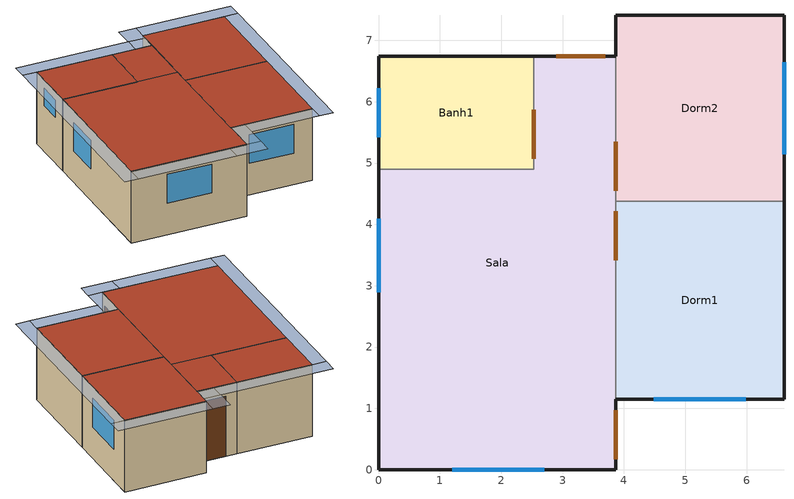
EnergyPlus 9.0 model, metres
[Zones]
Dorm1
 floor othersideconditionsmodel (Piso_concreto): 3.87,4.38 6.61,4.38 6.61,1.15 3.87,1.15 z0
 wall outside (Parede_REF): 3.87,1.15 6.61,1.15 6.61,4.38 z0:2.5
 wall to Sala (Parede_REF): 3.87,4.38 3.87,1.15 z0:2.5
 wall to Dorm2 (Parede_REF): 6.61,4.38 3.87,4.38 z0:2.5
 window (Vid87): 4.49,1.15 5.99,1.15 z1.1:2.1
 door inside (Porta_3_cm): 3.87,4.21 3.87,3.42 z0:2.1
 roof outside (Cobertura_REF): 3.87,1.15 6.61,1.15 6.61,4.38 3.87,4.38 z2.5
Dorm2
 floor othersideconditionsmodel (Piso_concreto): 3.87,7.41 6.61,7.41 6.61,4.38 3.87,4.38 z0
 wall outside (Parede_REF): 6.61,4.38 6.61,7.41 3.87,7.41 3.87,6.74 z0:2.5
 wall to Sala (Parede_REF): 3.87,6.74 3.87,4.38 z0:2.5
 window (Vid87): 6.61,5.14 6.61,6.64 z1.1:2.1
 door inside (Porta_3_cm): 3.87,5.35 3.87,4.55 z0:2.1
 roof outside (Cobertura_REF): 3.87,4.38 6.61,4.38 6.61,7.41 3.87,7.41 z2.5
Sala
 floor othersideconditionsmodel (Piso_concreto): 2.53,6.74 3.87,6.74 3.87,0 0,0 0,4.9 2.53,4.9 z0
 wall outside (Parede_REF): 0,4.9 0,0 3.87,0 3.87,1.15 / 3.87,6.74 2.53,6.74 z0:2.5
 wall to Banh1 (Parede_REF): 2.53,6.74 2.53,4.9 0,4.9 z0:2.5
 window (Vid87): 0,4.09 0,2.89 / 1.2,0 2.7,0 z1.1:2.1
 door (Porta_3_cm): 3.87,0.17 3.87,0.97 / 3.7,6.74 2.9,6.74 z0:2.1
 door inside (Porta_3_cm): 2.53,5.87 2.53,5.07 z0:2.1
 roof outside (Cobertura_REF): 0,0 3.87,0 3.87,4.9 0,4.9 z2.5; 2.53,4.9 3.87,4.9 3.87,6.74 2.53,6.74 z2.5
Banh1
 floor othersideconditionsmodel (Piso_concreto): 0,6.74 2.53,6.74 2.53,4.9 0,4.9 z0
 wall outside (Parede_REF): 2.53,6.74 0,6.74 0,4.9 z0:2.5
 window (Vid87): 0,6.22 0,5.42 z1.6:2.2
 roof outside (Cobertura_REF): 0,4.9 2.53,4.9 2.53,6.74 0,6.74 z2.5
shading: 3.87,0 4.33,0 4.33,1.15 3.87,1.15 z2.5; 4.33,0.65 6.61,0.65 6.61,1.15 4.33,1.15 z2.5; 3.31,-0.5 4.33,-0.5 4.33,0 3.31,0 z2.5; 3.31,0 0,0 0,-0.5 3.31,-0.5 z2.5; 0,6.74 -0.46,6.74 -0.46,-0.5 0,-0.5 z2.5; 3.31,7.24 -0.46,7.24 -0.46,6.74 3.31,6.74 z2.5; 3.31,6.74 3.87,6.74 3.87,7.24 3.31,7.24 z2.5; 3.31,7.24 3.87,7.24 3.87,7.91 3.31,7.91 z2.5; 3.87,7.41 7.07,7.41 7.07,7.91 3.87,7.91 z2.5; 6.61,0.65 7.07,0.65 7.07,7.41 6.61,7.41 z2.5
[Building]
UNI: North Axis {deg}=0; Terrain=City; Loads Convergence Tolerance Value=0.04; Temperature Convergence Tolerance Value {deltaC}=0.4; Solar Distribution=FullExteriorWithReflections; Maximum Number of Warmup Days=25; Minimum Number of Warmup Days=6
[SizingPeriod:WeatherFileDays]
ano: Begin Month=1; Begin Day of Month=1; End Month=12; End Day of Month=31; Day of Week for Start Day=Monday; Use Weather File Daylight Saving Period=No; Use Weather File Rain and Snow Indicators=No
[Site:GroundTemperature:Undisturbed:FiniteDifference]
FiniteDiff: 1.5, 1250, 1500, 30, 50, 0.4
[Site:GroundDomain:Slab]
GroundDomain: 10, 1, 5, 1.5, 1250, 1500, 30, 50, Site:GroundTemperature:Undisturbed:FiniteDifference, FiniteDiff, 0.4, GroundCoupledOSCM, OnGrade, No, Full, No, Timestep, 1.6, 6
[Material] Thermal Absorptance=0.9; Solar Absorptance=0.5; Visible Absorptance=0.5
Name | Roughness | Thickness {m} | Conductivity {W/m-K} | Density {kg/m3} | Specific Heat {J/kg-K}
fibrocimento telha | Rough | 0.008 | 0.65 | 1700 | 840
Concreto Piso | Rough | 0.07 | 1.75 | 2200 | 1000
Piso ceramico | Smooth | 0.0075 | 1.05 | 2000 | 920
PortaMadInt3cm | MediumSmooth | 0.03 | 0.15 | 650 | 2300
Forro Madeira | Smooth | 0.01 | 0.1 | 400 | 2300
Tijolo_macico | Rough | 0.1 | 1.05 | 1800 | 920
[Material:AirGap]
Camara_ar_atico_telhado: Thermal Resistance {m2-K/W}=0.21
[WindowMaterial:SimpleGlazingSystem]
VidFS0.87: U-Factor {W/m2-K}=5.7; Solar Heat Gain Coefficient=0.87
[Construction]
Porta_3_cm: PortaMadInt3cm
Vid87: VidFS0.87
Piso_concreto: Concreto Piso, Piso ceramico
Cobertura_REF: fibrocimento telha, Camara_ar_atico_telhado, Forro Madeira
Parede_REF: Tijolo_macico
[Zone] Multiplier=1
Sala; Dorm1; Dorm2; Banh1
[SurfaceProperty:OtherSideConditionsModel]
GroundCoupledOSCM: Type of Modeling=GroundCoupledSurface
[People] Number of People Calculation Method=People; Fraction Radiant=0.3
Name | Zone or ZoneList | Number of People Schedule | Number of People | Activity Level Schedule
Dormitorio1 | Dorm1 | OcupDorm1 | 2 | AtivDorm
Dormitorio2 | Dorm2 | OcupDorm2 | 2 | AtivDorm
Sala1 | Sala | OcupSala | 4 | AtivSala
[Lights] Design Level Calculation Method=Watts/Area; Watts per Zone Floor Area {W/m2}=5; Return Air Fraction=0; Fraction Radiant=0.32; Fraction Visible=0.23; Fraction Replaceable=0
Name | Zone or ZoneList | Schedule
Dormitorio1 | Dorm1 | IlumDorm1
Dormitorio2 | Dorm2 | IlumDorm2
Sala | Sala | IlumSala
[ElectricEquipment]
Sala: Zone or ZoneList=Sala; Schedule=EquipSala; Design Level Calculation Method=EquipmentLevel; Design Level {W}=120; Fraction Latent=0; Fraction Radiant=0.3; Fraction Lost=0
[HVACTemplate:Thermostat]
Termostato: Constant Heating Setpoint {C}=18; Constant Cooling Setpoint {C}=23
[HVACTemplate:Zone:IdealLoadsAirSystem] Template Thermostat=Termostato; Maximum Heating Supply Air Temperature {C}=50; Minimum Cooling Supply Air Temperature {C}=13; Maximum Heating Supply Air Humidity Ratio {kgWater/kgDryAir}=0.0156; Minimum Cooling Supply Air Humidity Ratio {kgWater/kgDryAir}=0.0077; Heating Limit=NoLimit; Cooling Limit=NoLimit; Dehumidification Control Type=None; Cooling Sensible Heat Ratio=0.7; Humidification Control Type=None; Outdoor Air Method=None; Demand Controlled Ventilation Type=None; Outdoor Air Economizer Type=NoEconomizer; Heat Recovery Type=None
Name | System Availability Schedule
Dorm1 | HVAC_Dorm1
Sala | HVAC_Sala
Dorm2 | HVAC_Dorm2
[EnergyManagementSystem:Sensor]
Name | Output:Variable or Output:Meter Index Key | Output:Variable or Output:Meter
Temp_Dorm1 | Dorm1 | Zone Operative Temperature
Temp_Sala | Sala | Zone Operative Temperature
Ocup_Dorm1 | Dormitorio1 | People Occupant Count
Ocup_Sala | Sala1 | People Occupant Count
Temp_Ext | Environment | Site Outdoor Air Drybulb Temperature
Tar_D1 | Dorm1 | Zone Mean Air Temperature
Tar_Sala | Sala | Zone Mean Air Temperature
Sensor_HVACD1 | HVAC_Dorm1 | Schedule Value
Sensor_HVACSALA | HVAC_Sala | Schedule Value
Temp_Dorm2 | Dorm2 | Zone Operative Temperature
Ocup_Dorm2 | Dormitorio2 | People Occupant Count
Tar_D2 | Dorm2 | Zone Mean Air Temperature
Sensor_HVACD2 | HVAC_Dorm2 | Schedule Value
[EnergyManagementSystem:Actuator] Actuated Component Type=Schedule:Constant; Actuated Component Control Type=Schedule Value
Name | Actuated Component Unique
Controle_HVAC_Dorm1 | HVAC_Dorm1
Controle_VN_Dorm1 | VN_Dorm1
Controle_HVAC_Sala | HVAC_Sala
Controle_VN_Sala | VN_Sala
Controle_HVAC_Dorm2 | HVAC_Dorm2
Controle_VN_Dorm2 | VN_Dorm2
[EnergyManagementSystem:ProgramCallingManager]
Meu Controle HVAC: BeginTimestepBeforePredictor; CompDorm1Ativo; CompSalaAtivo; CompDorm2Ativo
[EnergyManagementSystem:Program]
CompDorm1Ativo: SET Temp_Conf = ((Temp_Dorm1 >= 26) || (Temp_Dorm1 <= 16)); IF (Ocup_Dorm1 > 0) && (Temp_Conf == 1); Set Controle_HVAC_Dorm1 = 1; Set Controle_VN_Dorm1 = 0; ELSEIF ((Ocup_Dorm1 > 0) && (Sensor_HVACD1 > 0)); Set Controle_HVAC_Dorm1 = 1; Set Controle_VN_Dorm1 = 0; ELSEIF ((Ocup_Sala > 0) || (Ocup_Dorm1 > 0)); Set Controle_HVAC_Dorm1 = 0; IF ((Temp_Ext<Tar_D1) && (Temp_Ext>19)); Set Controle_VN_Dorm1 = 1; ELSEIF ((Temp_Ext>Tar_D1) && (Temp_Ext>19)); Set Controle_VN_Dorm1 = 0; ELSEIF (Temp_Ext<19); Set Controle_VN_Dorm1 = 0; ENDIF; ELSEIF (Ocup_Dorm1 == 0) && (Ocup_Sala == 0); Set Controle_HVAC_Dorm1 = 0; Set Controle_VN_Dorm1 = 0; ENDIF
CompSalaAtivo: SET Temp_Conf = ((Temp_Sala >= 26) || (Temp_Sala <= 16)); IF ((Ocup_Sala > 0) && (Temp_Conf == 1)); Set Controle_HVAC_Sala = 1; Set Controle_VN_Sala = 0; ELSEIF ((Ocup_Sala > 0) && (Sensor_HVACSALA > 0)); Set Controle_HVAC_Sala = 1; Set Controle_VN_Sala = 0; ELSEIF (Ocup_Sala > 0); IF ((Temp_Ext<Tar_Sala) && (Temp_Ext>19)); Set Controle_HVAC_Sala = 0; Set Controle_VN_Sala = 1; ELSEIF ((Temp_Ext>Tar_Sala) && (Temp_Ext>19)); Set Controle_HVAC_Sala = 0; Set Controle_VN_Sala = 0; ELSEIF (Temp_Ext<19); Set Controle_HVAC_Sala = 0; Set Controle_VN_Sala = 0; ENDIF; ELSEIF (Ocup_Sala == 0); Set Controle_HVAC_Sala = 0; Set Controle_VN_Sala = 0; ENDIF
CompDorm2Ativo: SET Temp_Conf = ((Temp_Dorm2 >= 26) || (Temp_Dorm2 <= 16)); IF (Ocup_Dorm2 > 0) && (Temp_Conf == 1); Set Controle_HVAC_Dorm2 = 1; Set Controle_VN_Dorm2 = 0; ELSEIF ((Ocup_Dorm2 > 0) && (Sensor_HVACD2 > 0)); Set Controle_HVAC_Dorm2 = 1; Set Controle_VN_Dorm2 = 0; ELSEIF ((Ocup_Sala > 0) || (Ocup_Dorm2 > 0)); Set Controle_HVAC_Dorm2 = 0; IF ((Temp_Ext<Tar_D2) && (Temp_Ext>19)); Set Controle_VN_Dorm2 = 1; ELSEIF ((Temp_Ext>Tar_D2) && (Temp_Ext>19)); Set Controle_VN_Dorm2 = 0; ELSEIF (Temp_Ext<19); Set Controle_VN_Dorm2 = 0; ENDIF; ELSEIF (Ocup_Dorm2 == 0) && (Ocup_Sala == 0); Set Controle_HVAC_Dorm2 = 0; Set Controle_VN_Dorm2 = 0; ENDIF
[Schedule:Compact]
OcupSala: Through: 12/31, For: AllDays, Until: 14:00, 0, Until: 18:00, .5, Until: 22:00, 1, Until: 24:00, 0
OcupDorm1; OcupDorm2: Through: 12/31, For: AllDays, Until:  8:00, 1, Until: 22:00, 0, Until: 24:00, 1
IlumSala: Through: 12/31, For: AllDays, Until: 16:00, 0, Until: 22:00, 1, Until: 24:00, 0
IlumDorm1; IlumDorm2: Through: 12/31, For: AllDays, Until: 6:00, 0, Until: 8:00, 1, Until: 22:00, 0, Until: 24:00, 1
AtivSala: Through: 12/31, For:AllDays, Until: 24:00, 108
AtivDorm: Through: 12/31, For:AllDays, Until: 24:00, 81
EquipSala: Through: 12/31, For:AllDays, Until: 14:00, 0, Until: 22:00, 1, Until: 24:00, 0
[Schedule:Constant]
Name | Hourly Value
HVAC_Sala; HVAC_Dorm1; HVAC_Dorm2 | 0
VN_Sala; VN_Dorm1; VN_Dorm2 | 1
[AirflowNetwork:SimulationControl]
CasaMCMV: AirflowNetwork Control=MultizoneWithoutDistribution; Wind Pressure Coefficient Type=SurfaceAverageCalculation; Height Selection for Local Wind Pressure Calculation=OpeningHeight; Building Type=LowRise; Maximum Number of Iterations=500; Initialization Type=LinearInitializationMethod; Relative Airflow Convergence Tolerance=0.0001; Absolute Airflow Convergence Tolerance {kg/s}=0.000001; Convergence Acceleration Limit=-.5; Azimuth Angle of Long Axis of Building {deg}=0; Ratio of Building Width Along Short Axis to Width Along Long Axis=0.85
[AirflowNetwork:MultiZone:Surface] Window/Door Opening Factor, or Crack Factor=1; Minimum Venting Open Factor=0
Name | Leakage Component | Ventilation Control Mode | Ventilation Control Zone Temperature Setpoint Schedule | Venting Availability Schedule
JANSALA_OESTE; JANSALA_SUL | Det_Janela | Temperature | TempVentilacao | VN_Sala
PORTAEXT_LESTE; PORTAEXT_NORTE; PORTAINT_BWCSALA; PORTAINT_DORM1SALA; PORTAINT_DORM2SALA | Det_Porta | NoVent
JANQUARTO1_SUL | Det_Janela | Temperature | TempVentilacao | VN_Dorm1
JANQUARTO2_LESTE | Det_Janela | Temperature | TempVentilacao | VN_Dorm2
JANBWC | Det_Janela | Constant
[AirflowNetwork:MultiZone:Component:DetailedOpening] Extra Crack Length or Height of Pivoting Axis {m}=0; Number of Sets of Opening Factor Data=2; Opening Factor 1=0; Discharge Coefficient for Opening Factor 1=0.001; Width Factor for Opening Factor 1=0; Height Factor for Opening Factor 1=1; Start Height Factor for Opening Factor 1=0; Opening Factor 2=1; Discharge Coefficient for Opening Factor 2=0.65; Height Factor for Opening Factor 2=1; Start Height Factor for Opening Factor 2=0
Name | Air Mass Flow Coefficient When Opening is Closed {kg/s-m} | Air Mass Flow Exponent When Opening is Closed | Type of Rectangular Large Vertical Opening (LVO) | Width Factor for Opening Factor 2
Det_Porta | 0.0024 | 0.59 | NonPivoted | 1
janela_bwc | 0.00041 | 0.6 | HorizontallyPivoted | 0.9
Det_Janela | 0.00028 | 0.63 | NonPivoted | 0.45
